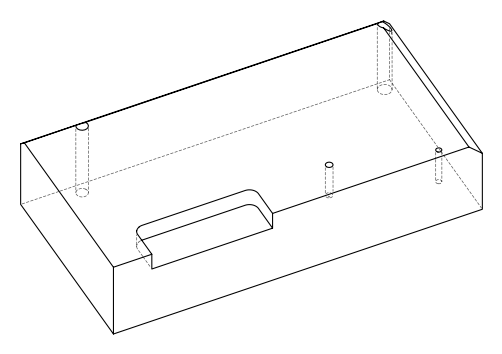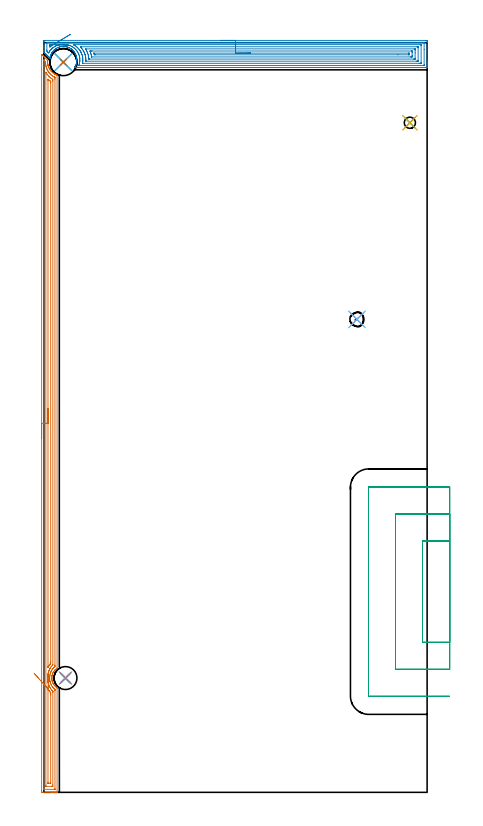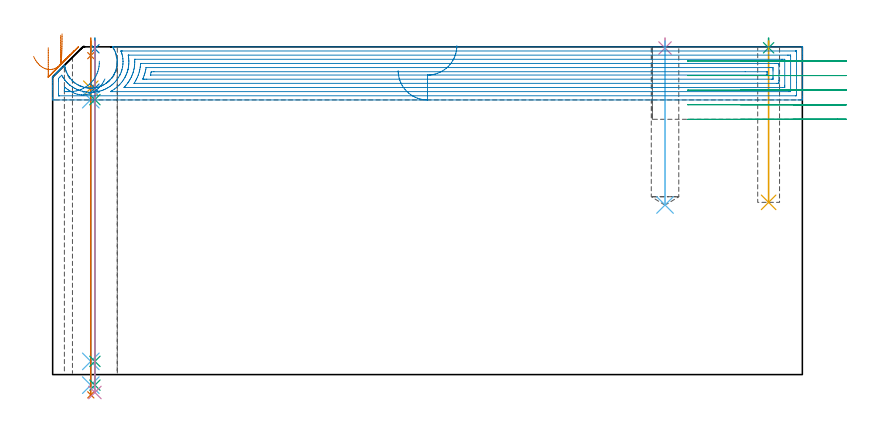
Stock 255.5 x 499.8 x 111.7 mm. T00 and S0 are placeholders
(PLAN: 15 operations, 10 tool changes, 42.3 min)
(1 SPOT_DRILL | STEP1HOLE | NXT0321_9005460120000 | 0.05 min | 182 mm3)
(2 SPOT_DRILL_1 | STEP1HOLE_1 | NXT0321_9005460120000 | 0.03 min | 3 mm3)
(3 SPOT_DRILL_2 | STEP1POCKET | NXT0321_9005460120000 | 0.03 min | 0 mm3)
(4 SPOT_DRILL_3 | STEP1POCKET_1 | NXT0321_9005460120000 | 0.03 min | 1 mm3)
(5 DRILL_BLIND_HOLE_INTO_CENTER | STEP1HOLE | UGT0301_209 | 0.07 min | 709 mm3)
(6 GUN_DRILL_THROUGH_HOLE | STEP1HOLE | UGT0307_006 | 0.57 min | 6270 mm3)
(7 DRILL_TO_ENLARGE_THROUGH_HOLE | STEP1HOLE | UGT0301_046 | 0.48 min | 21198 mm3)
(8 DRILL_BLIND_HOLE_INTO_CENTER_1 | STEP1HOLE_1 | UGT0301_209 | 0.07 min | 839 mm3)
(9 GUN_DRILL_THROUGH_HOLE_1 | STEP1HOLE_1 | UGT0307_006 | 0.55 min | 6266 mm3)
(10 DRILL_TO_ENLARGE_THROUGH_HOLE_1 | STEP1HOLE_1 | UGT0301_283 | 0.48 min | 13363 mm3)
(11 DRILL_BLIND_HOLE_INTO_CENTER_2 | STEP1POCKET | UGT0301_369 | 0.22 min | 2310 mm3)
(12 DRILL_BLIND_HOLE_INTO_CENTER_3 | STEP1POCKET_1 | UGT0301_209 | 0.23 min | 3581 mm3)
(13 AREA_MILL | FG_CHAMFER_SURFACE | UGT0205_001 | 15.83 min | 26149 mm3)
(14 AREA_MILL_1 | FG_CHAMFER_SURFACE_1 | UGT0205_001 | 14.01 min | 39995 mm3)
(15 MILL_SLOT | SLOT_PARTIAL_RECTANGULAR | UGT0201_106 | Follow Part, ap 6, ae 75% | 9.64 min | 204955 mm3)
(TOOL NXT0321_9005460120000 | NC Spot Drill, 142deg, 12mm, Carbide, Uncoated | D12 PA142 FL30 Z2)
(TOOL UGT0301_209 | Twist Drill 9.4 mm | D9.4 PA118 FL78 Z2)
(TOOL UGT0307_006 | Gun Drill 9 mm | D9 PA130 FL24 Z1)
(TOOL UGT0301_046 | Twist Drill 18 mm | D18 PA118 FL130 Z2)
(TOOL UGT0301_283 | Twist Drill 15.3 mm | D15.3 PA118 FL120 Z2)
(TOOL UGT0301_369 | Twist Drill Flat Bottom 7.5 mm | D7.5 PA180 FL60 Z2)
(TOOL UGT0205_001 | Chamfer Mill 20 x 3 x 45 deg. | D20 FL50 Z2)
(TOOL UGT0201_106 | End Mill 24 mm | D24 FL25 Z2)
(OP 1 SPOT_DRILL)
G17 G21 G94 G90
T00 M6
G54
G17 G0 G90 X13. Y486.8 S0 M3
G43 Z121.7 H0
G94 G81 G98 Z108.7 F250. R114.7
G80
M5
M2
(OP 2 SPOT_DRILL_1)
G17 G21 G94 G90
T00 M6
G54
G17 G0 G90 X14.4 Y76.2 S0 M3
G43 Z121.7 H0
G94 G81 G98 Z111.041 F250. R114.7
G80
M5
M2
(OP 3 SPOT_DRILL_2)
G17 G21 G94 G90
T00 M6
G54
G17 G0 G90 X244. Y446.4 S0 M3
G43 Z121.7 H0
G94 G81 G98 Z111.377 F250. R114.7
G80
M5
M2
(OP 4 SPOT_DRILL_3)
G17 G21 G94 G90
T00 M6
G54
G17 G0 G90 X208.7 Y315.3 S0 M3
G43 Z121.7 H0
G94 G81 G98 Z111.295 F250. R114.7
G80
M5
M2
(OP 5 DRILL_BLIND_HOLE_INTO_CENTER)
G17 G21 G94 G90
T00 M6
G54
G17 G0 G90 X13. Y486.8 S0 M3
G43 Z121.7 H0
G94 G81 G98 Z97.6 F250. R113.7
G80
M5
M2
(OP 6 GUN_DRILL_THROUGH_HOLE)
G17 G21 G94 G90
T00 M6
G54
G17 G0 G90 X13. Y486.8 M8
G43 Z121.7 H0
Z111.779
S716 M3
G94 G1 Z93.705 F125. M26
G4 X.084
Z4.5 F250.
G4 X.084
Z-3.598 F125.
G4 X.084
M5
M9
G0 Z111.779
Z121.7
M2
(OP 7 DRILL_TO_ENLARGE_THROUGH_HOLE)
G17 G21 G94 G90
T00 M6
G54
G17 G0 G90 X13. Y486.8 S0 M3
G43 Z121.7 H0
G94 G73 G98 Z-6.908 F250. Q16.944 R113.7
G80
M5
M2
(OP 8 DRILL_BLIND_HOLE_INTO_CENTER_1)
G17 G21 G94 G90
T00 M6
G54
G17 G0 G90 X14.4 Y76.2 S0 M3
G43 Z121.7 H0
G94 G81 G98 Z97.6 F250. R113.7
G80
M5
M2
(OP 9 GUN_DRILL_THROUGH_HOLE_1)
G17 G21 G94 G90
T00 M6
G54
G17 G0 G90 X14.4 Y76.2 M8
G43 Z121.7 H0
Z110.058
S716 M3
G94 G1 Z93.705 F125. M26
G4 X.084
Z4.5 F250.
G4 X.084
Z-3.598 F125.
G4 X.084
M5
M9
G0 Z110.058
Z121.7
M2
(OP 10 DRILL_TO_ENLARGE_THROUGH_HOLE_1)
G17 G21 G94 G90
T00 M6
G54
G17 G0 G90 X14.4 Y76.2 S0 M3
G43 Z121.7 H0
G94 G73 G98 Z-6.097 F250. Q14.725 R113.7
G80
M5
M2
(OP 11 DRILL_BLIND_HOLE_INTO_CENTER_2)
G17 G21 G94 G90
T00 M6
G54
G17 G0 G90 X244. Y446.4 S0 M3
G43 Z121.7 H0
G94 G81 G98 Z58.7 F250. R113.7
G80
M5
M2
(OP 12 DRILL_BLIND_HOLE_INTO_CENTER_3)
G17 G21 G94 G90
T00 M6
G54
G17 G0 G90 X208.7 Y315.3 S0 M3
G43 Z121.7 H0
G94 G81 G98 Z57.8 F250. R113.7
G80
M5
M2
(OP 13 AREA_MILL)
G17 G21 G94 G90
T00 M6
G54
G17 G0 G90 X-1.5 Y236. S1061 M3
G43 Z121.7 H0
Z111.4
G94 G1 Y236.038 Z110.528 F250.
Y236.152 Z109.664
Y236.341 Z108.812
Y236.603 Z107.98
Y236.937 Z107.174
Y237.34 Z106.4
Y237.809 Z105.664
Y238.34 Z104.972
Y238.929 Z104.329
Y239.572 Z103.74
Y240.264 Z103.208
Y241. Z102.74
Y241.774 Z102.337
Y242.58 Z102.003
Y243.412 Z101.741
Y244.264 Z101.552
Y245.129 Z101.438
Y246. Z101.4
X-1.499 Y491.97 Z101.399
X-1.494 Y491.983 Z101.403
X-1.474 Y491.97 Z101.424
X-1.278 Y491.778 Z101.621
X-1.207 Y491.708 Z101.692
X-0.719 Y491.221 Z102.176
X-0.571 Y491.073 Z102.326
X-0.426 Y490.927 Z102.471
X-0.282 Y490.784 Z102.614
X-0.144 Y490.645 Z102.753
X0.021 Y490.48 Z102.918
X0.155 Y490.347 Z103.051
X0.283 Y490.218 Z103.181
X2.471 Y488.03 Z105.37
X2.554 Y487.938 Z105.452
X2.569 Y487.92 Z105.466
X2.559 Y487.799 Z105.455
X2.55 Y487.705 Z105.447
X2.517 Y487.258 Z105.417
X2.502 Y486.811 Z105.4
X2.517 Y486.364 Z105.414
X2.551 Y485.918 Z105.447
X2.606 Y485.47 Z105.505
X2.631 Y485.33 Z105.53
X2.67 Y485.117 Z105.565
X2.686 Y485.024 Z105.582
X2.742 Y484.776 Z105.641
X2.788 Y484.576 Z105.686
X2.889 Y484.223 Z105.785
X2.914 Y484.131 Z105.811
X3.067 Y483.682 Z105.965
X3.189 Y483.367 Z106.088
X3.239 Y483.237 Z106.139
X3.256 Y483.197 Z106.156
X3.301 Y483.094 Z106.2
X3.368 Y482.953 Z106.266
X3.689 Y482.344 Z106.589
X3.965 Y481.898 Z106.861
X4.266 Y481.45 Z107.166
X4.294 Y481.416 Z107.194
X4.378 Y481.314 Z107.274
X4.434 Y481.244 Z107.333
X4.635 Y480.996 Z107.534
X5.022 Y480.557 Z107.922
X5.15 Y480.427 Z108.05
X5.579 Y480.036 Z108.478
X5.779 Y479.868 Z108.677
X5.834 Y479.822 Z108.73
X5.914 Y479.754 Z108.813
X6.021 Y479.663 Z108.921
X6.271 Y479.488 Z109.171
X6.483 Y479.339 Z109.381
X6.933 Y479.055 Z109.832
X7.05 Y478.989 Z109.948
X7.145 Y478.937 Z110.041
X7.281 Y478.86 Z110.181
X7.394 Y478.797 Z110.294
X7.444 Y478.769 Z110.342
X7.582 Y478.702 Z110.477
X7.635 Y478.676 Z110.53
X7.827 Y478.589 Z110.722
X8.268 Y478.409 Z111.167
X8.456 Y478.341 Z111.354
X8.534 Y478.311 Z111.433
X8.796 Y478.206 Z111.69
X8.8 Y477.966 Z111.7
Y82.864
X8.797 Y82.665 Z111.689
X8.718 Y82.603 Z111.614
X8.7 Y82.589 Z111.597
X8.459 Y82.417 Z111.359
X8.33 Y82.324 Z111.229
X8.019 Y82.083 Z110.916
X7.956 Y82.034 Z110.853
X7.884 Y81.97 Z110.781
X7.826 Y81.919 Z110.723
X7.582 Y81.682 Z110.482
X7.55 Y81.65 Z110.45
X7.436 Y81.538 Z110.334
X7.422 Y81.523 Z110.32
X7.299 Y81.392 Z110.197
X7.145 Y81.226 Z110.04
X7.064 Y81.14 Z109.962
X6.933 Y80.982 Z109.833
X6.665 Y80.619 Z109.564
X6.589 Y80.507 Z109.488
X6.412 Y80.247 Z109.311
X6.375 Y80.182 Z109.273
X6.221 Y79.919 Z109.12
X6.104 Y79.702 Z109.004
X6.042 Y79.585 Z108.941
X5.937 Y79.353 Z108.834
X5.755 Y78.909 Z108.655
X5.6 Y78.46 Z108.498
X5.477 Y78.014 Z108.376
X5.45 Y77.884 Z108.348
X5.383 Y77.566 Z108.279
X5.316 Y77.12 Z108.211
X5.306 Y77.006 Z108.199
X5.299 Y76.945 Z108.193
X5.29 Y76.833 Z108.179
X5.275 Y76.697 Z108.168
X5.272 Y76.672 Z108.166
X5.258 Y76.449 Z108.156
X5.253 Y76.226 Z108.149
X5.261 Y76.024 Z108.157
X5.267 Y75.932 Z108.156
X5.27 Y75.823 Z108.161
X5.272 Y75.779 Z108.162
X5.279 Y75.713 Z108.167
X5.3 Y75.416 Z108.199
X5.308 Y75.332 Z108.207
X5.373 Y74.885 Z108.271
X5.466 Y74.437 Z108.364
X5.543 Y74.144 Z108.443
X5.586 Y73.992 Z108.481
X5.61 Y73.925 Z108.502
X5.678 Y73.718 Z108.573
X5.737 Y73.542 Z108.633
X5.913 Y73.098 Z108.812
X5.944 Y73.031 Z108.842
X6.042 Y72.815 Z108.941
X6.207 Y72.507 Z109.104
X6.381 Y72.205 Z109.281
X6.417 Y72.152 Z109.316
X6.649 Y71.806 Z109.547
X6.934 Y71.418 Z109.832
X7. Y71.338 Z109.897
X7.021 Y71.311 Z109.919
X7.413 Y70.886 Z110.311
X7.825 Y70.48 Z110.724
X7.894 Y70.418 Z110.793
X8.144 Y70.222 Z111.044
X8.299 Y70.1 Z111.198
X8.456 Y69.988 Z111.353
X8.572 Y69.903 Z111.472
X8.655 Y69.843 Z111.554
X8.718 Y69.796 Z111.615
X8.795 Y69.735 Z111.69
X8.8 Y69.456 Z111.7
Y0.179
X8.798 Y0.01 Z111.689
X8.665 Y0.003 Z111.557
X8.525 Y0. Z111.424
X8.281 Z111.18
X7.582 Z110.477
X6.359 Z109.256
X5.834 Z108.729
X5.223 Z108.118
X-1.089 Z101.808
X-1.156 Y0.002 Z101.742
X-1.493 Y0.01 Z101.404
X-1.497 Y0.277 Z101.402
X-1.499 Y0.626 Z101.401
X-1.5 Y0.978 Z101.4
Y246.
X-0.086 Z102.814
X-0.085 Y487.799 Z102.815
X-0.084 Y488.005 Z102.816
X-0.081 Y488.107 Z102.819
X-0.08 Y488.117 Z102.82
X-0.067 Y488.108 Z102.833
X-0.035 Y488.08 Z102.865
X0.251 Y487.799 Z103.151
X0.592 Y487.458 Z103.492
X0.864 Y487.183 Z103.764
X1.002 Y487.041 Z103.902
X1.07 Y486.969 Z103.97
X1.083 Y486.936 Z103.983
X1.085 Y486.905 Z103.985
X1.106 Y486.379 Z104.006
X1.127 Y486.011 Z104.027
X1.184 Y485.405 Z104.084
X1.221 Y485.117 Z104.121
X1.36 Y484.331 Z104.26
X1.384 Y484.223 Z104.284
X1.466 Y483.877 Z104.366
X1.625 Y483.329 Z104.525
X1.704 Y483.086 Z104.604
X1.945 Y482.435 Z104.845
X2.06 Y482.149 Z104.96
X2.17 Y481.904 Z105.07
X2.357 Y481.524 Z105.257
X2.557 Y481.162 Z105.457
X2.7 Y480.919 Z105.6
X2.867 Y480.648 Z105.767
X3.213 Y480.127 Z106.113
X3.5 Y479.754 Z106.4
X4.087 Y479.066 Z106.987
X4.28 Y478.86 Z107.18
X4.961 Y478.24 Z107.861
X5.286 Y477.966 Z108.186
X5.834 Y477.572 Z108.734
X6.635 Y477.072 Z109.535
X6.708 Y477.03 Z109.608
X6.799 Y476.98 Z109.699
X7.206 Y476.772 Z110.106
X7.27 Y476.738 Z110.17
X7.338 Y476.699 Z110.238
X7.379 Y476.673 Z110.279
X7.38 Y476.646 Z110.28
X7.384 Y476.38 Z110.284
X7.385 Y476.178 Z110.285
X7.386 Y475.485 Z110.286
X7.385 Y84.853 Z110.285
X7.384 Y84.652 Z110.284
X7.379 Y83.965 Z110.279
X7.367 Y83.871 Z110.267
X7.241 Y83.758 Z110.141
X6.964 Y83.497 Z109.864
X6.708 Y83.25 Z109.608
X6.519 Y83.057 Z109.419
X6.337 Y82.864 Z109.237
X6.099 Y82.593 Z108.999
X5.834 Y82.255 Z108.734
X5.714 Y82.093 Z108.614
X5.627 Y81.97 Z108.527
X5.357 Y81.564 Z108.257
X5.068 Y81.076 Z107.968
X5.044 Y81.034 Z107.944
X5.029 Y81.006 Z107.929
X4.961 Y80.872 Z107.861
X4.741 Y80.407 Z107.641
X4.649 Y80.182 Z107.549
X4.487 Y79.773 Z107.387
X4.319 Y79.288 Z107.219
X4.087 Y78.422 Z106.987
X4.007 Y77.99 Z106.907
X3.952 Y77.639 Z106.852
X3.933 Y77.501 Z106.833
X3.866 Y76.833 Z106.766
X3.854 Y76.607 Z106.754
X3.845 Y76.287 Z106.745
X3.852 Y75.954 Z106.752
X3.861 Y75.713 Z106.761
X3.921 Y74.989 Z106.821
X3.945 Y74.819 Z106.845
X4.087 Y73.977 Z106.987
X4.098 Y73.925 Z106.998
X4.099 Y73.919 Z106.999
X4.31 Y73.145 Z107.21
X4.346 Y73.031 Z107.246
X4.485 Y72.623 Z107.385
X4.68 Y72.137 Z107.58
X4.961 Y71.537 Z107.861
X5.118 Y71.243 Z108.018
X5.391 Y70.789 Z108.291
X5.688 Y70.349 Z108.588
X5.834 Y70.15 Z108.734
X6.134 Y69.765 Z109.034
X6.416 Y69.456 Z109.316
X6.708 Y69.155 Z109.608
X7.001 Y68.866 Z109.901
X7.335 Y68.562 Z110.235
X7.379 Y68.513 Z110.279
X7.381 Y68.474 Z110.281
X7.384 Y68.388 Z110.284
X7.385 Y68.215 Z110.285
X7.386 Y67.869 Z110.286
X7.385 Y2.413 Z110.285
X7.383 Y2.067 Z110.283
X7.381 Y2.025 Z110.281
X7.38 Y2.012 Z110.28
X7.354 Y2.009 Z110.254
X7.247 Y2.003 Z110.147
X7.112 Y2. Z110.012
X0.122 Z103.022
X-0.036 Y2.003 Z102.864
X-0.069 Y2.007 Z102.831
X-0.079 Y2.01 Z102.821
X-0.081 Y2.021 Z102.819
X-0.084 Y2.058 Z102.816
X-0.085 Y2.212 Z102.815
X-0.086 Y246. Z102.814
X1.328 Z104.228
X1.329 Y479.754 Z104.229
X1.33 Y479.893 Z104.23
X1.333 Y480.034 Z104.233
X1.335 Y480.098 Z104.235
X1.537 Y479.754 Z104.437
X1.651 Y479.564 Z104.551
X2.115 Y478.86 Z105.015
X2.339 Y478.546 Z105.239
X2.81 Y477.966 Z105.71
X3.213 Y477.493 Z106.113
X3.632 Y477.072 Z106.532
X4.087 Y476.657 Z106.987
X4.652 Y476.178 Z107.552
X4.961 Y475.957 Z107.861
X5.596 Y475.528 Z108.496
X5.834 Y475.371 Z108.734
X5.964 Y475.284 Z108.864
X5.967 Y475.149 Z108.867
X5.971 Y474.39 Z108.871
Y474.25
Y85.406
X5.969 Y85.265 Z108.869
X5.964 Y84.99 Z108.864
X5.834 Y84.841 Z108.734
X5.745 Y84.743 Z108.645
X5.661 Y84.652 Z108.561
X5.326 Y84.278 Z108.226
X4.961 Y83.841 Z107.861
X4.924 Y83.795 Z107.824
X4.896 Y83.758 Z107.796
X4.558 Y83.276 Z107.458
X4.282 Y82.864 Z107.182
X4.206 Y82.742 Z107.106
X4.087 Y82.537 Z106.987
X3.888 Y82.173 Z106.788
X3.783 Y81.97 Z106.683
X3.595 Y81.579 Z106.495
X3.379 Y81.076 Z106.279
X3.33 Y80.957 Z106.23
X3.213 Y80.655 Z106.113
X3.094 Y80.305 Z105.994
X3.054 Y80.182 Z105.954
X2.897 Y79.612 Z105.797
X2.813 Y79.288 Z105.713
X2.719 Y78.9 Z105.619
X2.622 Y78.395 Z105.522
X2.583 Y78.146 Z105.483
X2.54 Y77.847 Z105.44
X2.501 Y77.501 Z105.401
X2.486 Y77.351 Z105.386
X2.457 Y76.996 Z105.357
X2.437 Y76.607 Z105.337
X2.434 Y76.51 Z105.334
X2.443 Y75.713 Z105.343
X2.447 Y75.602 Z105.347
X2.511 Y74.819 Z105.411
X2.53 Y74.623 Z105.43
X2.645 Y73.925 Z105.545
X2.711 Y73.545 Z105.611
X2.77 Y73.264 Z105.67
X2.829 Y73.031 Z105.729
X3.013 Y72.342 Z105.913
X3.079 Y72.137 Z105.979
X3.213 Y71.748 Z106.113
X3.413 Y71.243 Z106.313
X3.568 Y70.881 Z106.468
X3.822 Y70.349 Z106.722
X4.087 Y69.871 Z106.987
X4.337 Y69.456 Z107.237
X4.945 Y68.578 Z107.845
X4.957 Y68.562 Z107.857
X5.169 Y68.302 Z108.069
X5.362 Y68.082 Z108.262
X5.742 Y67.668 Z108.642
X5.834 Y67.57 Z108.734
X5.931 Y67.468 Z108.831
X5.953 Y67.442 Z108.853
X5.962 Y67.429 Z108.862
X5.964 Y67.381 Z108.864
X5.968 Y67.194 Z108.868
X5.971 Y66.914 Z108.871
Y66.774
Y4.955
X5.969 Y4.201 Z108.869
X5.967 Y4.065 Z108.867
X5.965 Y4.022 Z108.865
X5.932 Y4.01 Z108.832
X5.834 Y4.008 Z108.734
X5.157 Y4. Z108.057
X1.466 Y4.001 Z104.366
X1.4 Y4.002 Z104.3
X1.348 Y4.007 Z104.248
X1.337 Y4.01 Z104.237
X1.334 Y4.023 Z104.234
X1.331 Y4.061 Z104.231
X1.329 Y4.201 Z104.229
Y4.341
X1.328 Y246. Z104.228
X2.743 Z105.643
Y474.39
X2.744 Y474.87 Z105.644
X2.747 Y475.284 Z105.647
X2.75 Y475.463 Z105.65
X2.966 Y475.284 Z105.866
X3.213 Y475.072 Z106.113
X4.01 Y474.39 Z106.91
X4.087 Y474.333 Z106.987
X4.517 Y474.021 Z107.417
X4.551 Y473.988 Z107.451
X4.553 Y473.965 Z107.453
X4.555 Y473.911 Z107.455
X4.557 Y473.496 Z107.457
Y473.015
Y87.333
X4.555 Y86.855 Z107.455
X4.55 Y86.44 Z107.45
X4.542 Y85.974 Z107.442
X4.191 Y85.546 Z107.091
X4.144 Y85.487 Z107.044
X4.087 Y85.414 Z106.987
X3.766 Y84.98 Z106.666
X3.528 Y84.652 Z106.428
X3.399 Y84.461 Z106.299
X3.213 Y84.174 Z106.113
X3.058 Y83.917 Z105.958
X2.801 Y83.479 Z105.701
X2.761 Y83.413 Z105.661
X2.749 Y83.399 Z105.649
X2.748 Y83.43 Z105.648
X2.744 Y83.559 Z105.644
X2.743 Y83.95 Z105.643
Y246.
Y246.872 Z105.681
Y247.737 Z105.795
Y248.588 Z105.983
Y249.42 Z106.246
Y250.226 Z106.58
Y251. Z106.982
Y251.736 Z107.451
Y252.428 Z107.982
Y253.071 Z108.572
Y253.661 Z109.215
Y254.192 Z109.907
Y254.66 Z110.643
Y255.063 Z111.416
Y255.397 Z112.222
Y255.659 Z113.054
Y255.848 Z113.906
Y255.962 Z114.771
Y256. Z115.643
G0 Z121.7
X-6.489 Y79.368
Z108.426
G1 X-6.146 Y78.984 Z107.722
X-5.764 Y78.555 Z107.065
X-5.345 Y78.086 Z106.461
X-4.892 Y77.579 Z105.913
X-4.409 Y77.039 Z105.428
X-3.9 Y76.469 Z105.007
X-3.369 Y75.873 Z104.654
X-2.819 Y75.257 Z104.373
X-2.255 Y74.625 Z104.164
X-1.681 Y73.982 Z104.03
X-1.101 Y73.333 Z103.972
X-0.52 Y72.682 Z103.989
X0.057 Y72.035 Z104.083
X0.627 Y71.397 Z104.252
X1.185 Y70.772 Z104.495
X1.727 Y70.165 Z104.81
X2.249 Y69.581 Z105.194
X2.746 Y69.024 Z105.646
X2.751 Y69.019 Z105.651
X2.787 Y68.959 Z105.687
X3.018 Y68.562 Z105.918
X3.213 Y68.236 Z106.113
X3.6 Y67.668 Z106.5
X4.087 Y66.991 Z106.987
X4.252 Y66.774 Z107.152
X4.373 Y66.625 Z107.273
X4.55 Y66.408 Z107.45
X4.553 Y66.297 Z107.453
X4.556 Y65.88 Z107.456
X4.557 Y65.399 Z107.457
Y64.986
Y6.241
X4.556 Y6.113 Z107.456
X4.552 Y6.028 Z107.452
X4.55 Y6.011 Z107.45
X4.544 Y6.008 Z107.444
X4.518 Y6.005 Z107.418
X4.087 Y6. Z106.987
X3.202 Z106.102
X2.786 Y6.01 Z105.686
X2.749 Y6.018 Z105.649
X2.746 Y6.051 Z105.646
X2.744 Y6.099 Z105.644
X2.743 Y6.146 Z105.643
Y6.47
Y68.918
X2.744 Y68.996 Z105.644
X2.745 Y69.024 Z105.645
X2.787 Y69.891 Z105.725
X2.829 Y70.749 Z105.881
X2.87 Y71.589 Z106.111
X2.909 Y72.407 Z106.413
X2.948 Y73.195 Z106.786
X2.984 Y73.947 Z107.225
X3.019 Y74.658 Z107.729
X3.051 Y75.323 Z108.293
X3.081 Y75.936 Z108.913
X3.108 Y76.493 Z109.584
X3.132 Y76.99 Z110.301
X3.153 Y77.422 Z111.059
X3.17 Y77.786 Z111.851
X3.185 Y78.08 Z112.672
X3.195 Y78.302 Z113.516
X3.203 Y78.449 Z114.376
X3.206 Y78.521 Z115.245
Y78.517 Z116.118
G0 Z121.7
M5
M2
(OP 14 AREA_MILL_1)
G17 G21 G94 G90
T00 M6
G54
G17 G0 G90 X117.75 Y501.3 S1061 M3
G43 Z121.7 H0
Z103.6
G94 G1 X117.788 Z102.728 F250.
X117.902 Z101.864
X118.091 Z101.012
X118.353 Z100.18
X118.687 Z99.374
X119.09 Z98.6
X119.558 Z97.864
X120.09 Z97.172
X120.679 Z96.529
X121.322 Z95.94
X122.014 Z95.408
X122.75 Z94.94
X123.524 Z94.537
X124.33 Z94.203
X125.162 Z93.941
X126.014 Z93.752
X126.878 Z93.638
X127.75 Z93.6
X254.311
X254.897 Y501.299 Z93.601
X255.477 Y501.293 Z93.604
X255.493 Y501.292 Z93.606
X255.497 Y500.715 Z94.183
X255.5 Y500.113 Z94.784
Y487.06 Z107.835
Y486.458 Z108.436
Y485.88 Z109.017
Y485.567 Z109.329
Y484.989 Z109.907
Y484.676 Z110.219
Y484.051 Z110.849
Y483.611 Z111.288
X255.493 Y483.247 Z111.645
X255.49 Y483.203 Z111.688
X255.344 Y483.2 Z111.7
X20.679
X20.431 Y483.204 Z111.69
X20.466 Y483.266 Z111.629
X20.537 Y483.386 Z111.512
X20.565 Y483.429 Z111.469
X20.679 Y483.616 Z111.284
X20.7 Y483.65 Z111.25
X20.949 Y484.099 Z110.801
X21.201 Y484.596 Z110.304
X21.362 Y484.986 Z109.914
X21.522 Y485.427 Z109.473
X21.659 Y485.873 Z109.027
X21.771 Y486.315 Z108.585
X21.859 Y486.76 Z108.14
X21.925 Y487.202 Z107.698
X21.968 Y487.646 Z107.254
X21.99 Y488.09 Z106.81
X21.989 Y488.533 Z106.367
X21.967 Y488.977 Z105.923
X21.922 Y489.42 Z105.48
X21.855 Y489.864 Z105.036
X21.766 Y490.307 Z104.593
X21.653 Y490.752 Z104.148
X21.516 Y491.193 Z103.707
X21.367 Y491.602 Z103.298
X21.201 Y492.005 Z102.895
X21.165 Y492.08 Z102.82
X20.942 Y492.514 Z102.386
X20.936 Y492.527 Z102.373
X20.838 Y492.696 Z102.201
X20.684 Y492.966 Z101.932
X20.31 Y493.545 Z101.355
X20.075 Y493.854 Z101.046
X19.754 Y494.234 Z100.664
X19.638 Y494.363 Z100.536
X19.532 Y494.478 Z100.418
X19.447 Y494.573 Z100.327
X19.418 Y494.605 Z100.294
X19.34 Y494.683 Z100.216
X19.283 Y494.739 Z100.158
X19.243 Y494.775 Z100.121
X19.127 Y494.881 Z100.019
X19.043 Y494.957 Z99.942
X18.914 Y495.072 Z99.824
X18.911 Y495.074 Z99.822
X18.745 Y495.215 Z99.684
X18.731 Y495.227 Z99.673
X18.561 Y495.369 Z99.529
X18.526 Y495.398 Z99.499
X18.448 Y495.458 Z99.439
X18.375 Y495.514 Z99.384
X18.295 Y495.573 Z99.326
X18.22 Y495.626 Z99.272
X18.159 Y495.666 Z99.232
X17.635 Y496.006 Z98.891
X17.192 Y496.254 Z98.644
X16.743 Y496.48 Z98.417
X16.672 Y496.512 Z98.384
X16.663 Y496.515 Z98.38
X16.248 Y496.685 Z98.215
X15.851 Y496.829 Z98.071
X15.4 Y496.965 Z97.933
X15.325 Y496.982 Z97.912
X15.097 Y497.039 Z97.854
X14.96 Y497.074 Z97.819
X14.879 Y497.09 Z97.803
X14.534 Y497.161 Z97.738
X14.515 Y497.164 Z97.734
X14.433 Y497.174 Z97.72
X14.189 Y497.211 Z97.685
X14.068 Y497.229 Z97.667
X13.623 Y497.27 Z97.623
X13.371 Y497.282 Z97.607
X13.228 Y497.291 Z97.601
X13.177 Y497.294 Z97.597
X13.094 Y497.292 Z97.596
X13.016 Y497.294 Z97.603
X12.844 Y497.288 Z97.598
X12.786 Z97.601
X12.596 Y497.277 Z97.611
X12.271 Y497.262 Z97.635
X11.839 Y497.217 Z97.682
X11.393 Y497.148 Z97.751
X11.31 Y497.129 Z97.767
X11.139 Y497.094 Z97.804
X10.946 Y497.054 Z97.845
X10.502 Y496.938 Z97.961
X10.054 Y496.794 Z98.103
X9.972 Y496.762 Z98.132
X9.669 Y496.652 Z98.245
X9.61 Y496.631 Z98.267
X9.525 Y496.595 Z98.303
X9.331 Y496.514 Z98.385
X8.718 Y496.207 Z98.691
X8.269 Y495.944 Z98.953
X7.827 Y495.66 Z99.238
X7.778 Y495.626 Z99.272
X7.35 Y495.295 Z99.605
X6.935 Y494.945 Z99.954
X6.849 Y494.863 Z100.036
X6.718 Y494.74 Z100.159
X6.468 Y494.478 Z100.421
X6.373 Y494.378 Z100.521
X6.044 Y494.004 Z100.892
X5.956 Y493.895 Z101.004
X5.923 Y493.853 Z101.046
X5.814 Y493.703 Z101.197
X5.731 Y493.587 Z101.309
X5.659 Y493.488 Z101.41
X5.606 Y493.415 Z101.484
X5.488 Y493.236 Z101.663
X5.427 Y493.141 Z101.755
X5.361 Y493.043 Z101.856
X5.311 Y492.967 Z101.932
X5.15 Y492.696 Z102.2
X5.064 Y492.525 Z102.375
X4.843 Y492.08 Z102.819
X4.723 Y491.805 Z103.095
X4.65 Y491.639 Z103.26
X4.488 Y491.193 Z103.706
X4.403 Y490.914 Z103.985
X4.26 Y490.444 Z104.456
X4.23 Y490.306 Z104.593
X4.178 Y490.041 Z104.859
X4.119 Y489.743 Z105.156
X4.097 Y489.599 Z105.299
X4.093 Y489.571 Z105.324
X4.083 Y489.501 Z105.393
X4.07 Y489.452 Z105.441
X4.066 Y489.443 Z105.448
X4.036 Y489.461 Z105.431
X3.936 Y489.56 Z105.331
X3.821 Y489.678 Z105.22
X3.28 Y490.221 Z104.679
X3.179 Y490.32 Z104.577
X3.082 Y490.418 Z104.481
X2.982 Y490.518 Z104.382
X2.882 Y490.617 Z104.28
X2.785 Y490.715 Z104.185
X2.685 Y490.815 Z104.084
X2.585 Y490.914 Z103.983
X2.488 Y491.012 Z103.888
X2.387 Y491.113 Z103.787
X2.288 Y491.211 Z103.686
X2.192 Y491.308 Z103.591
X2.09 Y491.41 Z103.489
X1.991 Y491.508 Z103.389
X1.895 Y491.605 Z103.295
X1.792 Y491.707 Z103.192
X1.694 Y491.805 Z103.092
X1.598 Y491.901 Z102.998
X1.495 Y492.005 Z102.895
X1.397 Y492.102 Z102.795
X1.302 Y492.198 Z102.701
X1.198 Y492.302 Z102.597
X1.1 Y492.399 Z102.498
X1.005 Y492.495 Z102.405
X0.9 Y492.6 Z102.3
X0.803 Y492.696 Z102.201
X0.359 Y493.141 Z101.758
X0.198 Y493.301 Z101.598
X0.008 Y493.492 Z101.406
X0. Y493.502 Z101.396
Y493.587 Z101.313
Y493.681 Z101.219
Y494.743 Z100.156
Y495.369 Z99.527
Y496.572 Z98.325
Y497.151 Z97.744
Y497.753 Z97.143
Y500.426 Z94.471
X0.002 Y500.715 Z94.182
X0.007 Y501.291 Z93.606
X0.023 Y501.293 Z93.604
X0.603 Y501.3 Z93.6
X127.75
Y499.886 Z95.014
X253.113 Y499.885 Z95.015
X253.175 Y499.884 Z95.016
X253.299 Y499.88 Z95.02
X253.49 Y499.872 Z95.028
X253.492 Y499.824 Z95.076
X253.499 Y499.438 Z95.462
X253.5 Y495.301 Z99.599
Y485.181 Z109.719
X253.496 Y484.676 Z110.224
X253.493 Y484.629 Z110.271
X253.492 Y484.623 Z110.277
X253.444 Y484.619 Z110.281
X253.362 Y484.616 Z110.284
X253.237 Y484.615 Z110.285
X253.175 Y484.614 Z110.286
X23.739
X23.615 Y484.615 Z110.285
X23.366 Y484.619 Z110.281
X23.303 Y484.621 Z110.279
X23.302 Y484.625 Z110.275
X23.305 Y484.643 Z110.257
X23.315 Y484.676 Z110.224
X23.437 Y485.041 Z109.859
X23.602 Y485.567 Z109.333
X23.646 Y485.722 Z109.178
X23.802 Y486.371 Z108.529
X23.816 Y486.444 Z108.456
X23.818 Y486.458 Z108.442
X23.926 Y487.225 Z107.675
X23.937 Y487.349 Z107.551
X23.981 Y488.061 Z106.839
Y488.24 Z106.66
X23.962 Y488.971 Z105.929
X23.946 Y489.131 Z105.769
X23.849 Y489.975 Z104.925
X23.841 Y490.023 Z104.877
X23.802 Y490.229 Z104.671
X23.634 Y490.914 Z103.986
X23.575 Y491.139 Z103.761
X23.348 Y491.805 Z103.095
X23.043 Y492.562 Z102.338
X22.976 Y492.696 Z102.204
X22.909 Y492.824 Z102.076
X22.472 Y493.587 Z101.313
X22.017 Y494.274 Z100.626
X21.86 Y494.478 Z100.422
X21.528 Y494.88 Z100.02
X21.125 Y495.341 Z99.559
X21.098 Y495.369 Z99.531
X20.65 Y495.789 Z99.111
X20.233 Y496.157 Z98.743
X20.106 Y496.26 Z98.64
X19.67 Y496.591 Z98.309
X19.34 Y496.811 Z98.089
X18.8 Y497.151 Z97.749
X18.448 Y497.347 Z97.553
X18.035 Y497.563 Z97.337
X17.556 Y497.781 Z97.119
X17.448 Y497.827 Z97.073
X17.371 Y497.857 Z97.043
X16.884 Y498.042 Z96.858
X16.663 Y498.117 Z96.783
X16.551 Y498.154 Z96.746
X16.088 Y498.286 Z96.614
X15.771 Y498.367 Z96.533
X15.351 Y498.461 Z96.439
X14.879 Y498.549 Z96.351
X14.288 Y498.632 Z96.268
X14.129 Y498.649 Z96.251
X13.987 Y498.66 Z96.24
X13.326 Y498.702 Z96.198
X13.094 Y498.705 Z96.195
X12.449 Y498.686 Z96.214
X12.202 Y498.672 Z96.228
X11.624 Y498.619 Z96.281
X11.475 Y498.602 Z96.298
X11.31 Y498.578 Z96.322
X10.849 Y498.502 Z96.398
X10.418 Y498.411 Z96.489
X10.12 Y498.339 Z96.561
X9.525 Y498.173 Z96.727
X9.424 Y498.142 Z96.758
X9.116 Y498.042 Z96.858
X8.762 Y497.913 Z96.987
X8.727 Y497.901 Z96.999
X8.686 Y497.884 Z97.016
X8.633 Y497.862 Z97.038
X8.141 Y497.642 Z97.258
X7.741 Y497.445 Z97.455
X7.546 Y497.345 Z97.555
X7.204 Y497.151 Z97.749
X6.849 Y496.935 Z97.965
X6.438 Y496.669 Z98.231
X5.956 Y496.312 Z98.588
X5.927 Y496.289 Z98.611
X5.891 Y496.26 Z98.64
X5.445 Y495.879 Z99.021
X5.064 Y495.529 Z99.371
X4.984 Y495.449 Z99.451
X4.909 Y495.369 Z99.531
X4.559 Y494.982 Z99.918
X4.172 Y494.535 Z100.365
X4.147 Y494.503 Z100.397
X4.129 Y494.478 Z100.422
X3.781 Y493.977 Z100.923
X3.521 Y493.587 Z101.313
X3.427 Y493.439 Z101.461
X3.28 Y493.194 Z101.706
X3.105 Y492.87 Z102.03
X2.387 Y493.563 Z101.337
X2.365 Y493.587 Z101.313
X2.01 Y493.963 Z100.937
X2.004 Y494.478 Z100.422
X2.001 Y494.864 Z100.036
X2. Y499.319 Z95.581
X2.004 Y499.824 Z95.076
X2.007 Y499.871 Z95.029
X2.008 Y499.877 Z95.023
X2.056 Y499.881 Z95.019
X2.139 Y499.884 Z95.016
X2.263 Y499.885 Z95.015
X2.325 Y499.886 Z95.014
X127.75
Y498.472 Z96.428
X250.898 Y498.471 Z96.429
X251.328 Y498.469 Z96.431
X251.47 Y498.466 Z96.434
X251.487 Y498.465 Z96.435
X251.492 Y498.419 Z96.481
X251.497 Y498.328 Z96.572
X251.499 Y498.213 Z96.687
X251.5 Y498.042 Z96.858
X251.499 Y486.458 Z108.442
X251.498 Y486.289 Z108.611
X251.49 Y486.116 Z108.784
X251.48 Y486.035 Z108.865
X251.435 Y486.033 Z108.867
X251.328 Y486.031 Z108.869
X250.866 Y486.029 Z108.871
X250.436 Z108.872
X26.016 Z108.871
X25.845 Y486.03 Z108.87
X25.806 Y486.032 Z108.868
X25.768 Y486.035 Z108.865
X25.771 Y486.081 Z108.819
X25.826 Y486.458 Z108.442
X25.904 Y487.032 Z107.868
X25.936 Y487.349 Z107.551
X25.969 Y487.858 Z107.042
X25.979 Y488.24 Z106.66
X25.969 Y488.749 Z106.151
X25.949 Y489.131 Z105.769
X25.885 Y489.724 Z105.176
X25.842 Y490.023 Z104.877
X25.785 Y490.363 Z104.537
X25.695 Y490.805 Z104.095
X25.67 Y490.914 Z103.986
X25.654 Y490.981 Z103.919
X25.586 Y491.253 Z103.647
X25.409 Y491.805 Z103.095
X25.321 Y492.069 Z102.831
X25.065 Y492.696 Z102.204
X24.956 Y492.957 Z101.943
X24.694 Y493.479 Z101.421
X24.634 Y493.587 Z101.313
X24.558 Y493.723 Z101.177
X24.239 Y494.252 Z100.648
X24.091 Y494.478 Z100.422
X23.802 Y494.91 Z99.99
X23.44 Y495.369 Z99.531
X22.909 Y495.981 Z98.919
X22.645 Y496.26 Z98.64
X22.017 Y496.841 Z98.059
X21.657 Y497.151 Z97.749
X21.125 Y497.563 Z97.337
X20.4 Y498.042 Z96.858
X20.233 Y498.147 Z96.753
X19.962 Y498.312 Z96.588
X19.854 Y498.374 Z96.526
X19.793 Y498.41 Z96.49
X19.71 Y498.462 Z96.438
X19.747 Y498.466 Z96.434
X19.804 Y498.469 Z96.431
X19.933 Y498.471 Z96.429
X20.233
X127.75 Y498.472 Z96.428
Y497.057 Z97.843
X248.745
X249.459 Y497.05 Z97.85
X249.49 Y497.046 Z97.854
X249.493 Y497.002 Z97.898
X249.497 Y496.902 Z97.998
X249.499 Y496.703 Z98.197
X249.5 Y496.303 Z98.597
X249.499 Y487.817 Z107.083
X249.497 Y487.605 Z107.295
X249.493 Y487.499 Z107.401
X249.49 Y487.453 Z107.447
X249.444 Y487.449 Z107.451
X248.651 Y487.443 Z107.457
X248.558
X28.169
X28.054 Y487.444 Z107.456
X27.996 Y487.447 Z107.453
X27.973 Y487.449 Z107.451
X27.965 Y487.458 Z107.442
X27.964 Y487.513 Z107.387
X27.966 Y487.646 Z107.254
X27.979 Y488.24 Z106.66
X27.976 Y488.527 Z106.373
X27.95 Y489.131 Z105.769
X27.92 Y489.474 Z105.426
X27.85 Y490.023 Z104.877
X27.776 Y490.509 Z104.391
X27.686 Y490.914 Z103.986
X27.501 Y491.674 Z103.226
X27.461 Y491.805 Z103.095
X27.371 Y492.091 Z102.809
X27.144 Y492.696 Z102.204
X27.004 Y493.061 Z101.839
X26.86 Y493.389 Z101.511
X26.76 Y493.587 Z101.313
X26.478 Y494.128 Z100.772
X26.272 Y494.478 Z100.422
X26.014 Y494.905 Z99.995
X25.71 Y495.369 Z99.531
X25.586 Y495.55 Z99.35
X25.013 Y496.26 Z98.64
X24.694 Y496.634 Z98.266
X24.419 Y496.943 Z97.957
X24.37 Y496.999 Z97.901
X24.327 Y497.05 Z97.85
X24.787 Y497.057 Z97.843
X127.75
Y495.643 Z99.257
X246.867
X247.487 Y495.641 Z99.259
X247.489 Y495.639 Z99.261
X247.496 Y495.631 Z99.269
X247.498 Y495.369 Z99.531
X247.5 Y494.736 Z100.164
Y492.954 Z101.946
Y489.39 Z105.51
X247.498 Y489.131 Z105.769
X247.495 Y488.974 Z105.926
X247.49 Y488.895 Z106.005
X247.486 Y488.864 Z106.036
X247.416 Y488.862 Z106.038
X247.14 Y488.858 Z106.042
X246.867 Y488.857 Z106.043
X246.25
X30.047
X30.008 Y488.858 Z106.042
X29.986 Y488.861 Z106.039
X29.98 Y488.862 Z106.038
X29.976 Y488.897 Z106.003
X29.952 Y489.226 Z105.674
X29.861 Y490.023 Z104.877
X29.834 Y490.236 Z104.664
X29.71 Y490.914 Z103.986
X29.614 Y491.346 Z103.554
X29.493 Y491.805 Z103.095
X29.251 Y492.6 Z102.3
X29.217 Y492.696 Z102.204
X29.155 Y492.865 Z102.035
X28.862 Y493.587 Z101.313
X28.62 Y494.121 Z100.779
X28.429 Y494.478 Z100.422
X28.263 Y494.781 Z100.119
X27.916 Y495.369 Z99.531
X27.768 Y495.621 Z99.279
X27.76 Y495.637 Z99.263
X27.775 Y495.639 Z99.261
X27.823 Y495.641 Z99.259
X27.896 Y495.643 Z99.257
X27.988
X127.75
Y494.229 Z100.671
X245.082 Y494.228 Z100.672
X245.333 Y494.227 Z100.673
X245.443 Y494.224 Z100.676
X245.49 Y494.221 Z100.679
X245.492 Y494.194 Z100.706
X245.498 Y494.062 Z100.838
X245.5 Y493.587 Z101.313
Y493.17 Z101.73
Y491.388 Z103.512
X245.499 Y490.914 Z103.986
X245.496 Y490.5 Z104.4
X245.49 Y490.358 Z104.542
X245.476 Y490.278 Z104.622
X245.404 Y490.276 Z104.624
X245.082 Y490.273 Z104.627
X244.833 Y490.271 Z104.629
X244.19
X31.993 Y490.272 Z104.628
X31.912 Y490.273 Z104.627
X31.874 Y490.275 Z104.625
X31.861 Y490.277 Z104.623
X31.832 Y490.358 Z104.542
X31.733 Y490.914 Z103.986
X31.711 Y491.035 Z103.865
X31.524 Y491.805 Z103.095
X31.416 Y492.22 Z102.68
X31.262 Y492.696 Z102.204
X31.151 Y493.029 Z101.871
X30.954 Y493.572 Z101.328
X30.94 Y493.609 Z101.291
X30.781 Y494.022 Z100.878
X30.705 Y494.222 Z100.678
X30.94 Y494.225 Z100.675
X31.19 Y494.228 Z100.672
X31.832 Y494.229 Z100.671
X32.081
X127.75
Y492.815 Z102.085
X243.179 Y492.814 Z102.086
X243.298
X243.417 Y492.811 Z102.089
X243.487 Y492.808 Z102.092
X243.493 Y492.762 Z102.138
X243.497 Y492.696 Z102.204
X243.499 Y492.494 Z102.406
X243.493 Y491.805 Z103.095
X243.49 Y491.705 Z103.195
X243.482 Y491.692 Z103.208
X243.456 Y491.689 Z103.211
X243.416 Y491.686 Z103.214
X236.028 Y491.685 Z103.215
X34.509 Y491.686 Z103.214
X33.731 Y491.69 Z103.21
X33.616 Y491.692 Z103.208
X33.571 Y491.805 Z103.095
X33.546 Y491.875 Z103.025
X33.325 Y492.696 Z102.204
X33.305 Y492.776 Z102.124
X33.308 Y492.808 Z102.092
X33.378 Y492.811 Z102.089
X33.498 Y492.814 Z102.086
X127.75 Y492.815 Z102.085
X128.622 Z102.123
X129.486 Z102.237
X130.338 Z102.426
X131.17 Z102.688
X131.976 Z103.022
X132.75 Z103.425
X133.486 Z103.894
X134.178 Z104.425
X134.821 Z105.014
X135.41 Z105.657
X135.942 Z106.35
X136.41 Z107.085
X136.813 Z107.859
X137.147 Z108.665
X137.409 Z109.497
X137.598 Z110.349
X137.712 Z111.214
X137.75 Z112.085
G0 Z121.7
X17.811 Y505.412
Z100.743
G1 X17.439 Y505.188 Z99.986
X17.013 Y504.93 Z99.27
X16.534 Y504.642 Z98.6
X16.008 Y504.324 Z97.981
X15.437 Y503.98 Z97.418
X14.827 Y503.612 Z96.916
X14.181 Y503.222 Z96.477
X13.505 Y502.815 Z96.106
X12.804 Y502.392 Z95.805
X12.083 Y501.957 Z95.576
X11.347 Y501.514 Z95.422
X10.603 Y501.065 Z95.343
X9.856 Y500.614 Z95.34
X9.112 Y500.165 Z95.413
X8.376 Y499.721 Z95.562
X7.654 Y499.286 Z95.785
X6.951 Y498.862 Z96.081
X6.273 Y498.453 Z96.447
X5.819 Y498.179 Z96.721
X5.594 Y498.042 Z96.858
X5.272 Y497.834 Z97.066
X5.064 Y497.697 Z97.203
X4.751 Y497.463 Z97.437
X4.34 Y497.151 Z97.749
X4.106 Y496.964 Z97.936
X4.017 Y496.895 Z98.005
X4.01 Y496.979 Z97.921
X4.004 Y497.151 Z97.749
X4.001 Y497.321 Z97.579
Y498.042 Z96.858
X4.002 Y498.211 Z96.689
X4.01 Y498.384 Z96.516
X4.02 Y498.465 Z96.435
X4.065 Y498.467 Z96.433
X4.172 Y498.469 Z96.431
X4.634 Y498.471 Z96.429
X5.064
X5.527
X5.74 Y498.469 Z96.431
X5.956 Y498.464 Z96.436
X6.273 Y498.453 Z96.447
X7.142 Y498.422 Z96.517
X8.001 Y498.39 Z96.662
X8.845 Y498.36 Z96.881
X9.667 Y498.33 Z97.173
X10.46 Y498.301 Z97.536
X11.218 Y498.274 Z97.967
X11.936 Y498.248 Z98.462
X12.608 Y498.223 Z99.018
X13.229 Y498.201 Z99.63
X13.794 Y498.18 Z100.294
X14.299 Y498.162 Z101.005
X14.741 Y498.146 Z101.757
X15.115 Y498.132 Z102.545
X15.419 Y498.121 Z103.363
X15.651 Y498.113 Z104.204
X15.809 Y498.107 Z105.062
X15.891 Y498.104 Z105.93
X15.898 Z106.803
G0 Z121.7
M5
M2
(OP 15 MILL_SLOT)
G17 G21 G94 G90
T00 M6
G54
G17 G0 G90 X270.5 Y167.6 S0 M3
G43 Z121.843 H0
Z106.875
G94 G1 X267.5 F250.
X252.4 F500.
Y100.
X267.5
X270.5 F250.
Y185.6
X267.5
X234.4 F500.
Y82.
X267.5
X270.5 F250.
Y203.6
X267.5
X216.6 F500.
G3 X216.4 Y203.4 R0.2
G1 Y64.2
G3 X216.6 Y64. R0.2
G1 X267.5
X270.5 F250.
G0 Y167.6 Z101.906
G1 X267.5
X252.4 F500.
Y100.
X267.5
X270.5 F250.
Y185.6
X267.5
X234.4 F500.
Y82.
X267.5
X270.5 F250.
Y203.6
X267.5
X216.6 F500.
G3 X216.4 Y203.4 R0.2
G1 Y64.2
G3 X216.6 Y64. R0.2
G1 X267.5
X270.5 F250.
G0 Y167.6 Z96.937
G1 X267.5
X252.4 F500.
Y100.
X267.5
X270.5 F250.
Y185.6
X267.5
X234.4 F500.
Y82.
X267.5
X270.5 F250.
Y203.6
X267.5
X216.6 F500.
G3 X216.4 Y203.4 R0.2
G1 Y64.2
G3 X216.6 Y64. R0.2
G1 X267.5
X270.5 F250.
G0 Y167.6 Z91.969
G1 X267.5
X252.4 F500.
Y100.
X267.5
X270.5 F250.
Y185.6
X267.5
X234.4 F500.
Y82.
X267.5
X270.5 F250.
Y203.6
X267.5
X216.6 F500.
G3 X216.4 Y203.4 R0.2
G1 Y64.2
G3 X216.6 Y64. R0.2
G1 X267.5
X270.5 F250.
G0 Y167.6 Z87.
G1 X267.5
X252.4 F500.
Y100.
X267.5
X270.5 F250.
Y185.6
X267.5
X234.4 F500.
Y82.
X267.5
X270.5 F250.
Y203.6
X267.5
X216.6 F500.
G3 X216.4 Y203.4 R0.2
G1 Y64.2
G3 X216.6 Y64. R0.2
G1 X267.5
X270.5 F250.
G0 Z121.843
M5
M2
